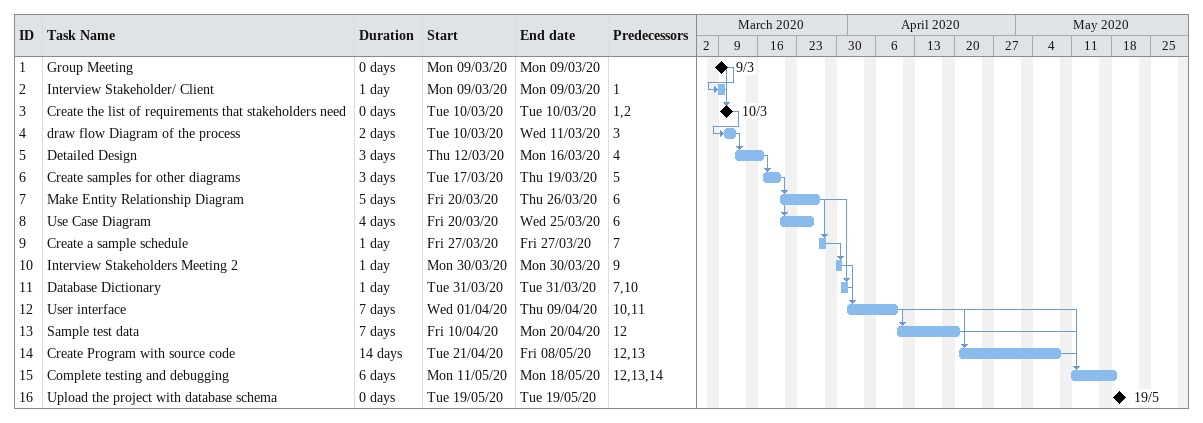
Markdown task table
| ID | Task | Duration | Start | Finish | Predecessors |
|---|---|---|---|---|---|
| 1 | Group Meeting | 0d | 2020-03-09 | 2020-03-09 |  |
| 2 | Interview Stakeholder/ Client | 1d | 2020-03-09 | 2020-03-09 | 1 |
| 3 | Create the list of requirements that stakeholders need | 0d | 2020-03-10 | 2020-03-10 | 1, 2 |
| 4 | draw flow Diagram of the process | 2d | 2020-03-10 | 2020-03-11 | 3 |
| 5 | Detailed Design | 3d | 2020-03-12 | 2020-03-16 | 4 |
| 6 | Create samples for other diagrams | 3d | 2020-03-17 | 2020-03-19 | 5 |
| 7 | Make Entity Relationship Diagram | 5d | 2020-03-20 | 2020-03-26 | 6 |
| 8 | Use Case Diagram | 4d | 2020-03-20 | 2020-03-25 | 6 |
| 9 | Create a sample schedule | 1d | 2020-03-27 | 2020-03-27 | 7 |
| 10 | Interview Stakeholders Meeting 2 | 1d | 2020-03-30 | 2020-03-30 | 9 |
| 11 | Database Dictionary | 1d | 2020-03-31 | 2020-03-31 | 7, 10 |
| 12 | User interface | 7d | 2020-04-01 | 2020-04-09 | 10, 11 |
| 13 | Sample test data | 7d | 2020-04-10 | 2020-04-20 | 12 |
| 14 | Create Program with source code | 14d | 2020-04-21 | 2020-05-08 | 12, 13 |
| 15 | Complete testing and debugging | 6d | 2020-05-11 | 2020-05-18 | 12, 13, 14 |
| 16 | Upload the project with database schema | 0d | 2020-05-19 | 2020-05-19 |  |
